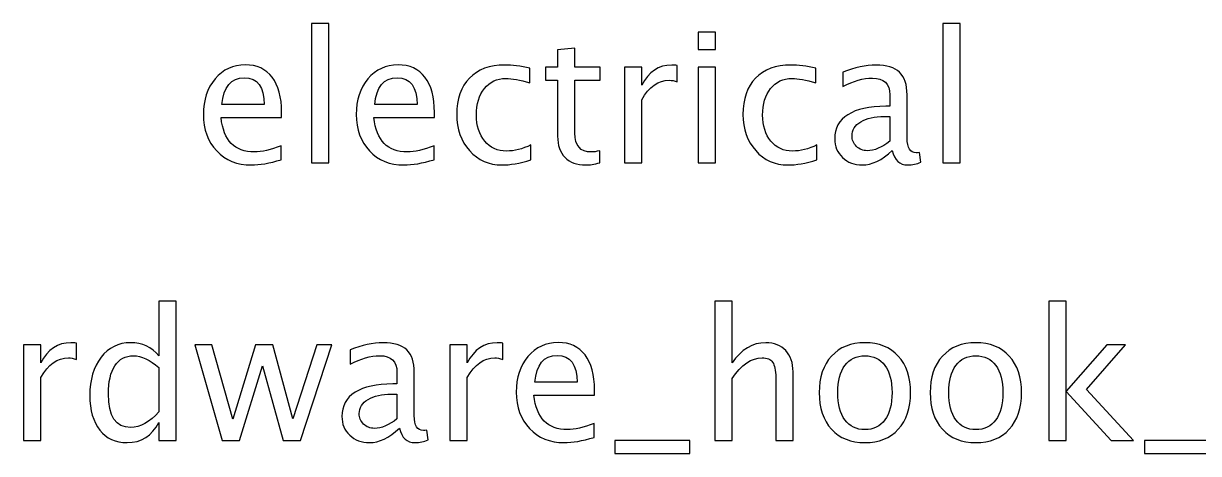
# Model space of a CAD drawing. Header units: centimetres. Extents: x -44 to 32.2, y -22.5 to 43.3.
# Drawn here: x -3.97 to 4.29, y 30.63 to 33.65 of the extents above; entities that cross this region are included whole.
import ezdxf

# ---------------------------------------------------------------- set-up
doc = ezdxf.new("R2010")
doc.units = ezdxf.units.CM
doc.header["$MEASUREMENT"] = 0
doc.layers.add('Layer 1', color=7, linetype='Continuous')

msp = doc.modelspace()

# ---------------------------------------------------------------- linework, layer by layer
at = {"layer": 'Layer 1'}
for points, knots in [([(-1.94373, 32.67044), (-1.94373, 32.67044), (-1.94373, 33.64961), (-1.94373, 33.64961), (-1.94373, 33.64961), (-1.94373, 33.64961), (-1.82181, 33.64961), (-1.82181, 33.64961), (-1.82181, 33.64961), (-1.82181, 33.64961), (-1.82181, 32.67044), (-1.82181, 32.67044), (-1.82181, 32.67044), (-1.82181, 32.67044), (-1.94373, 32.67044), (-1.94373, 32.67044)], [0, 0, 0, 0, 0.2, 0.2, 0.2, 0.2, 0.4, 0.4, 0.4, 0.4, 0.6, 0.6, 0.6, 0.6, 1, 1, 1, 1]), ([(2.4947, 32.67044), (2.4947, 32.67044), (2.4947, 33.64961), (2.4947, 33.64961), (2.4947, 33.64961), (2.4947, 33.64961), (2.61662, 33.64961), (2.61662, 33.64961), (2.61662, 33.64961), (2.61662, 33.64961), (2.61662, 32.67044), (2.61662, 32.67044), (2.61662, 32.67044), (2.61662, 32.67044), (2.4947, 32.67044), (2.4947, 32.67044)], [0, 0, 0, 0, 0.2, 0.2, 0.2, 0.2, 0.4, 0.4, 0.4, 0.4, 0.6, 0.6, 0.6, 0.6, 1, 1, 1, 1]), ([(0.77597, 33.46673), (0.77597, 33.46673), (0.77597, 33.58865), (0.77597, 33.58865), (0.77597, 33.58865), (0.77597, 33.58865), (0.89789, 33.58865), (0.89789, 33.58865), (0.89789, 33.58865), (0.89789, 33.58865), (0.89789, 33.46673), (0.89789, 33.46673), (0.89789, 33.46673), (0.89789, 33.46673), (0.77597, 33.46673), (0.77597, 33.46673)], [0, 0, 0, 0, 0.2, 0.2, 0.2, 0.2, 0.4, 0.4, 0.4, 0.4, 0.6, 0.6, 0.6, 0.6, 1, 1, 1, 1]), ([(0.08234, 32.67065), (0.04466, 32.66028), (0.01186, 32.6552), (-0.01587, 32.6552), (-0.01587, 32.6552), (-0.0781, 32.6552), (-0.12657, 32.67298), (-0.16129, 32.70854), (-0.16129, 32.70854), (-0.19621, 32.7441), (-0.21357, 32.79342), (-0.21357, 32.85671), (-0.21357, 32.85671), (-0.21357, 32.85671), (-0.21357, 33.2521), (-0.21357, 33.2521), (-0.21357, 33.2521), (-0.21357, 33.2521), (-0.29781, 33.2521), (-0.29781, 33.2521), (-0.29781, 33.2521), (-0.29781, 33.2521), (-0.29781, 33.34354), (-0.29781, 33.34354), (-0.29781, 33.34354), (-0.29781, 33.34354), (-0.21357, 33.34354), (-0.21357, 33.34354), (-0.21357, 33.34354), (-0.21357, 33.34354), (-0.21357, 33.46525), (-0.21357, 33.46525), (-0.21357, 33.46525), (-0.21357, 33.46525), (-0.09165, 33.47689), (-0.09165, 33.47689), (-0.09165, 33.47689), (-0.09165, 33.47689), (-0.09165, 33.34354), (-0.09165, 33.34354), (-0.09165, 33.34354), (-0.09165, 33.34354), (0.08488, 33.34354), (0.08488, 33.34354), (0.08488, 33.34354), (0.08488, 33.34354), (0.08488, 33.2521), (0.08488, 33.2521), (0.08488, 33.2521), (0.08488, 33.2521), (-0.09165, 33.2521), (-0.09165, 33.2521), (-0.09165, 33.2521), (-0.09165, 33.2521), (-0.09165, 32.87872), (-0.09165, 32.87872), (-0.09165, 32.87872), (-0.09165, 32.79067), (-0.05334, 32.74664), (0.02307, 32.74664), (0.02307, 32.74664), (0.03937, 32.74664), (0.05906, 32.74939), (0.08234, 32.75468), (0.08234, 32.75468), (0.08234, 32.75468), (0.08234, 32.67065), (0.08234, 32.67065)], [0, 0, 0, 0, 0.0555556, 0.0555556, 0.0555556, 0.0555556, 0.1111111, 0.1111111, 0.1111111, 0.1111111, 0.1666667, 0.1666667, 0.1666667, 0.1666667, 0.2222222, 0.2222222, 0.2222222, 0.2222222, 0.2777778, 0.2777778, 0.2777778, 0.2777778, 0.3333333, 0.3333333, 0.3333333, 0.3333333, 0.3888889, 0.3888889, 0.3888889, 0.3888889, 0.4444444, 0.4444444, 0.4444444, 0.4444444, 0.5, 0.5, 0.5, 0.5, 0.5555556, 0.5555556, 0.5555556, 0.5555556, 0.6111111, 0.6111111, 0.6111111, 0.6111111, 0.6666667, 0.6666667, 0.6666667, 0.6666667, 0.7222222, 0.7222222, 0.7222222, 0.7222222, 0.7777778, 0.7777778, 0.7777778, 0.7777778, 0.8333333, 0.8333333, 0.8333333, 0.8333333, 0.8888889, 0.8888889, 0.8888889, 0.8888889, 1, 1, 1, 1]), ([(-2.1573, 32.69203), (-2.23921, 32.66748), (-2.30928, 32.6552), (-2.3677, 32.6552), (-2.3677, 32.6552), (-2.46739, 32.6552), (-2.54846, 32.68822), (-2.6109, 32.75405), (-2.6109, 32.75405), (-2.67334, 32.81988), (-2.70467, 32.90518), (-2.70467, 33.01017), (-2.70467, 33.01017), (-2.70467, 33.11198), (-2.67715, 33.19559), (-2.62191, 33.26099), (-2.62191, 33.26099), (-2.56666, 33.32618), (-2.49597, 33.35878), (-2.40982, 33.35878), (-2.40982, 33.35878), (-2.32833, 33.35878), (-2.26525, 33.32978), (-2.2208, 33.27179), (-2.2208, 33.27179), (-2.17635, 33.21379), (-2.15412, 33.13166), (-2.15412, 33.02519), (-2.15412, 33.02519), (-2.15412, 33.02519), (-2.15476, 32.98794), (-2.15476, 32.98794), (-2.15476, 32.98794), (-2.15476, 32.98794), (-2.58021, 32.98794), (-2.58021, 32.98794), (-2.58021, 32.98794), (-2.56243, 32.82707), (-2.4839, 32.74664), (-2.34484, 32.74664), (-2.34484, 32.74664), (-2.29382, 32.74664), (-2.23138, 32.76103), (-2.1573, 32.78982), (-2.1573, 32.78982), (-2.1573, 32.78982), (-2.1573, 32.69203), (-2.1573, 32.69203)], [0, 0, 0, 0, 0.0769231, 0.0769231, 0.0769231, 0.0769231, 0.1538462, 0.1538462, 0.1538462, 0.1538462, 0.2307692, 0.2307692, 0.2307692, 0.2307692, 0.3076923, 0.3076923, 0.3076923, 0.3076923, 0.3846154, 0.3846154, 0.3846154, 0.3846154, 0.4615385, 0.4615385, 0.4615385, 0.4615385, 0.5384615, 0.5384615, 0.5384615, 0.5384615, 0.6153846, 0.6153846, 0.6153846, 0.6153846, 0.6923077, 0.6923077, 0.6923077, 0.6923077, 0.7692308, 0.7692308, 0.7692308, 0.7692308, 0.8461538, 0.8461538, 0.8461538, 0.8461538, 1, 1, 1, 1]), ([(-1.08267, 32.69203), (-1.16458, 32.66748), (-1.23465, 32.6552), (-1.29307, 32.6552), (-1.29307, 32.6552), (-1.39276, 32.6552), (-1.47383, 32.68822), (-1.53627, 32.75405), (-1.53627, 32.75405), (-1.59871, 32.81988), (-1.63004, 32.90518), (-1.63004, 33.01017), (-1.63004, 33.01017), (-1.63004, 33.11198), (-1.60252, 33.19559), (-1.54728, 33.26099), (-1.54728, 33.26099), (-1.49203, 33.32618), (-1.42134, 33.35878), (-1.33519, 33.35878), (-1.33519, 33.35878), (-1.2537, 33.35878), (-1.19062, 33.32978), (-1.14617, 33.27179), (-1.14617, 33.27179), (-1.10172, 33.21379), (-1.07949, 33.13166), (-1.07949, 33.02519), (-1.07949, 33.02519), (-1.07949, 33.02519), (-1.08013, 32.98794), (-1.08013, 32.98794), (-1.08013, 32.98794), (-1.08013, 32.98794), (-1.50558, 32.98794), (-1.50558, 32.98794), (-1.50558, 32.98794), (-1.4878, 32.82707), (-1.40927, 32.74664), (-1.27021, 32.74664), (-1.27021, 32.74664), (-1.21919, 32.74664), (-1.15675, 32.76103), (-1.08267, 32.78982), (-1.08267, 32.78982), (-1.08267, 32.78982), (-1.08267, 32.69203), (-1.08267, 32.69203)], [0, 0, 0, 0, 0.0769231, 0.0769231, 0.0769231, 0.0769231, 0.1538462, 0.1538462, 0.1538462, 0.1538462, 0.2307692, 0.2307692, 0.2307692, 0.2307692, 0.3076923, 0.3076923, 0.3076923, 0.3076923, 0.3846154, 0.3846154, 0.3846154, 0.3846154, 0.4615385, 0.4615385, 0.4615385, 0.4615385, 0.5384615, 0.5384615, 0.5384615, 0.5384615, 0.6153846, 0.6153846, 0.6153846, 0.6153846, 0.6923077, 0.6923077, 0.6923077, 0.6923077, 0.7692308, 0.7692308, 0.7692308, 0.7692308, 0.8461538, 0.8461538, 0.8461538, 0.8461538, 1, 1, 1, 1]), ([(-0.40174, 32.69076), (-0.48069, 32.66705), (-0.54885, 32.6552), (-0.60621, 32.6552), (-0.60621, 32.6552), (-0.69723, 32.6552), (-0.77258, 32.68886), (-0.83248, 32.75595), (-0.83248, 32.75595), (-0.89238, 32.82326), (-0.92244, 32.90814), (-0.92244, 33.01038), (-0.92244, 33.01038), (-0.92244, 33.1196), (-0.89281, 33.2049), (-0.83354, 33.26586), (-0.83354, 33.26586), (-0.77427, 33.32703), (-0.69151, 33.35751), (-0.58525, 33.35751), (-0.58525, 33.35751), (-0.53297, 33.35751), (-0.47413, 33.35031), (-0.40936, 33.33592), (-0.40936, 33.33592), (-0.40936, 33.33592), (-0.40936, 33.23305), (-0.40936, 33.23305), (-0.40936, 33.23305), (-0.47815, 33.25337), (-0.53424, 33.26353), (-0.57742, 33.26353), (-0.57742, 33.26353), (-0.64008, 33.26353), (-0.69024, 33.24004), (-0.72771, 33.19326), (-0.72771, 33.19326), (-0.76517, 33.14648), (-0.78401, 33.08404), (-0.78401, 33.00614), (-0.78401, 33.00614), (-0.78401, 32.93058), (-0.76454, 32.86962), (-0.7258, 32.82284), (-0.7258, 32.82284), (-0.68707, 32.77627), (-0.63648, 32.75299), (-0.57361, 32.75299), (-0.57361, 32.75299), (-0.51794, 32.75299), (-0.46079, 32.76738), (-0.40174, 32.79617), (-0.40174, 32.79617), (-0.40174, 32.79617), (-0.40174, 32.69076), (-0.40174, 32.69076)], [0, 0, 0, 0, 0.0666667, 0.0666667, 0.0666667, 0.0666667, 0.1333333, 0.1333333, 0.1333333, 0.1333333, 0.2, 0.2, 0.2, 0.2, 0.2666667, 0.2666667, 0.2666667, 0.2666667, 0.3333333, 0.3333333, 0.3333333, 0.3333333, 0.4, 0.4, 0.4, 0.4, 0.4666667, 0.4666667, 0.4666667, 0.4666667, 0.5333333, 0.5333333, 0.5333333, 0.5333333, 0.6, 0.6, 0.6, 0.6, 0.6666667, 0.6666667, 0.6666667, 0.6666667, 0.7333333, 0.7333333, 0.7333333, 0.7333333, 0.8, 0.8, 0.8, 0.8, 0.8666667, 0.8666667, 0.8666667, 0.8666667, 1, 1, 1, 1]), ([(0.25633, 32.67044), (0.25633, 32.67044), (0.25633, 33.34354), (0.25633, 33.34354), (0.25633, 33.34354), (0.25633, 33.34354), (0.37825, 33.34354), (0.37825, 33.34354), (0.37825, 33.34354), (0.37825, 33.34354), (0.37825, 33.21633), (0.37825, 33.21633), (0.37825, 33.21633), (0.42672, 33.31052), (0.497, 33.35751), (0.58928, 33.35751), (0.58928, 33.35751), (0.60177, 33.35751), (0.61489, 33.35645), (0.62844, 33.35434), (0.62844, 33.35434), (0.62844, 33.35434), (0.62844, 33.24025), (0.62844, 33.24025), (0.62844, 33.24025), (0.60727, 33.24723), (0.58865, 33.25083), (0.57256, 33.25083), (0.57256, 33.25083), (0.49509, 33.25083), (0.43032, 33.20511), (0.37825, 33.11346), (0.37825, 33.11346), (0.37825, 33.11346), (0.37825, 32.67044), (0.37825, 32.67044), (0.37825, 32.67044), (0.37825, 32.67044), (0.25633, 32.67044), (0.25633, 32.67044)], [0, 0, 0, 0, 0.0909091, 0.0909091, 0.0909091, 0.0909091, 0.1818182, 0.1818182, 0.1818182, 0.1818182, 0.2727273, 0.2727273, 0.2727273, 0.2727273, 0.3636364, 0.3636364, 0.3636364, 0.3636364, 0.4545455, 0.4545455, 0.4545455, 0.4545455, 0.5454545, 0.5454545, 0.5454545, 0.5454545, 0.6363636, 0.6363636, 0.6363636, 0.6363636, 0.7272727, 0.7272727, 0.7272727, 0.7272727, 0.8181818, 0.8181818, 0.8181818, 0.8181818, 1, 1, 1, 1]), ([(0.77597, 32.67044), (0.77597, 32.67044), (0.77597, 33.34354), (0.77597, 33.34354), (0.77597, 33.34354), (0.77597, 33.34354), (0.89789, 33.34354), (0.89789, 33.34354), (0.89789, 33.34354), (0.89789, 33.34354), (0.89789, 32.67044), (0.89789, 32.67044), (0.89789, 32.67044), (0.89789, 32.67044), (0.77597, 32.67044), (0.77597, 32.67044)], [0, 0, 0, 0, 0.2, 0.2, 0.2, 0.2, 0.4, 0.4, 0.4, 0.4, 0.6, 0.6, 0.6, 0.6, 1, 1, 1, 1]), ([(1.61036, 32.69076), (1.53141, 32.66705), (1.46325, 32.6552), (1.40589, 32.6552), (1.40589, 32.6552), (1.31487, 32.6552), (1.23952, 32.68886), (1.17962, 32.75595), (1.17962, 32.75595), (1.11972, 32.82326), (1.08966, 32.90814), (1.08966, 33.01038), (1.08966, 33.01038), (1.08966, 33.1196), (1.11929, 33.2049), (1.17856, 33.26586), (1.17856, 33.26586), (1.23783, 33.32703), (1.32059, 33.35751), (1.42685, 33.35751), (1.42685, 33.35751), (1.47913, 33.35751), (1.53797, 33.35031), (1.60274, 33.33592), (1.60274, 33.33592), (1.60274, 33.33592), (1.60274, 33.23305), (1.60274, 33.23305), (1.60274, 33.23305), (1.53395, 33.25337), (1.47786, 33.26353), (1.43468, 33.26353), (1.43468, 33.26353), (1.37202, 33.26353), (1.32186, 33.24004), (1.28439, 33.19326), (1.28439, 33.19326), (1.24693, 33.14648), (1.22809, 33.08404), (1.22809, 33.00614), (1.22809, 33.00614), (1.22809, 32.93058), (1.24756, 32.86962), (1.2863, 32.82284), (1.2863, 32.82284), (1.32503, 32.77627), (1.37562, 32.75299), (1.43849, 32.75299), (1.43849, 32.75299), (1.49416, 32.75299), (1.55131, 32.76738), (1.61036, 32.79617), (1.61036, 32.79617), (1.61036, 32.79617), (1.61036, 32.69076), (1.61036, 32.69076)], [0, 0, 0, 0, 0.0666667, 0.0666667, 0.0666667, 0.0666667, 0.1333333, 0.1333333, 0.1333333, 0.1333333, 0.2, 0.2, 0.2, 0.2, 0.2666667, 0.2666667, 0.2666667, 0.2666667, 0.3333333, 0.3333333, 0.3333333, 0.3333333, 0.4, 0.4, 0.4, 0.4, 0.4666667, 0.4666667, 0.4666667, 0.4666667, 0.5333333, 0.5333333, 0.5333333, 0.5333333, 0.6, 0.6, 0.6, 0.6, 0.6666667, 0.6666667, 0.6666667, 0.6666667, 0.7333333, 0.7333333, 0.7333333, 0.7333333, 0.8, 0.8, 0.8, 0.8, 0.8666667, 0.8666667, 0.8666667, 0.8666667, 1, 1, 1, 1]), ([(2.14037, 32.75617), (2.06714, 32.68886), (1.99665, 32.6552), (1.92892, 32.6552), (1.92892, 32.6552), (1.87325, 32.6552), (1.82689, 32.67256), (1.79028, 32.70748), (1.79028, 32.70748), (1.75345, 32.74241), (1.73503, 32.78643), (1.73503, 32.83956), (1.73503, 32.83956), (1.73503, 32.91301), (1.76593, 32.96953), (1.82774, 33.0089), (1.82774, 33.0089), (1.88955, 33.04827), (1.97824, 33.06795), (2.09381, 33.06795), (2.09381, 33.06795), (2.09381, 33.06795), (2.12238, 33.06795), (2.12238, 33.06795), (2.12238, 33.06795), (2.12238, 33.06795), (2.12238, 33.14902), (2.12238, 33.14902), (2.12238, 33.14902), (2.12238, 33.22712), (2.08174, 33.26607), (2.00025, 33.26607), (2.00025, 33.26607), (1.93717, 33.26607), (1.86817, 33.24617), (1.79345, 33.20638), (1.79345, 33.20638), (1.79345, 33.20638), (1.79345, 33.30671), (1.79345, 33.30671), (1.79345, 33.30671), (1.87558, 33.34058), (1.95305, 33.35751), (2.02565, 33.35751), (2.02565, 33.35751), (2.10037, 33.35751), (2.15561, 33.34058), (2.19096, 33.3065), (2.19096, 33.3065), (2.22652, 33.27242), (2.2443, 33.21993), (2.2443, 33.14902), (2.2443, 33.14902), (2.2443, 33.14902), (2.2443, 32.84485), (2.2443, 32.84485), (2.2443, 32.84485), (2.2443, 32.77522), (2.26568, 32.74029), (2.30865, 32.74029), (2.30865, 32.74029), (2.31394, 32.74029), (2.32177, 32.74114), (2.33214, 32.74283), (2.33214, 32.74283), (2.33214, 32.74283), (2.34082, 32.6751), (2.34082, 32.6751), (2.34082, 32.6751), (2.31309, 32.66176), (2.28261, 32.6552), (2.24917, 32.6552), (2.24917, 32.6552), (2.19223, 32.6552), (2.15604, 32.68886), (2.14037, 32.75617)], [0, 0, 0, 0, 0.05, 0.05, 0.05, 0.05, 0.1, 0.1, 0.1, 0.1, 0.15, 0.15, 0.15, 0.15, 0.2, 0.2, 0.2, 0.2, 0.25, 0.25, 0.25, 0.25, 0.3, 0.3, 0.3, 0.3, 0.35, 0.35, 0.35, 0.35, 0.4, 0.4, 0.4, 0.4, 0.45, 0.45, 0.45, 0.45, 0.5, 0.5, 0.5, 0.5, 0.55, 0.55, 0.55, 0.55, 0.6, 0.6, 0.6, 0.6, 0.65, 0.65, 0.65, 0.65, 0.7, 0.7, 0.7, 0.7, 0.75, 0.75, 0.75, 0.75, 0.8, 0.8, 0.8, 0.8, 0.85, 0.85, 0.85, 0.85, 0.9, 0.9, 0.9, 0.9, 1, 1, 1, 1]), ([(-2.57386, 33.07938), (-2.57386, 33.07938), (-2.27668, 33.07938), (-2.27668, 33.07938), (-2.27668, 33.07938), (-2.27668, 33.20469), (-2.32346, 33.26734), (-2.4168, 33.26734), (-2.4168, 33.26734), (-2.51078, 33.26734), (-2.56306, 33.20469), (-2.57386, 33.07938)], [0, 0, 0, 0, 0.25, 0.25, 0.25, 0.25, 0.5, 0.5, 0.5, 0.5, 1, 1, 1, 1]), ([(-1.49923, 33.07938), (-1.49923, 33.07938), (-1.20205, 33.07938), (-1.20205, 33.07938), (-1.20205, 33.07938), (-1.20205, 33.20469), (-1.24883, 33.26734), (-1.34217, 33.26734), (-1.34217, 33.26734), (-1.43615, 33.26734), (-1.48843, 33.20469), (-1.49923, 33.07938)], [0, 0, 0, 0, 0.25, 0.25, 0.25, 0.25, 0.5, 0.5, 0.5, 0.5, 1, 1, 1, 1]), ([(2.12238, 32.82263), (2.12238, 32.82263), (2.12238, 32.99556), (2.12238, 32.99556), (2.12238, 32.99556), (2.12238, 32.99556), (2.08322, 32.99683), (2.08322, 32.99683), (2.08322, 32.99683), (2.01549, 32.99683), (1.96088, 32.98434), (1.91918, 32.95937), (1.91918, 32.95937), (1.87769, 32.93418), (1.85695, 32.90095), (1.85695, 32.85946), (1.85695, 32.85946), (1.85695, 32.83046), (1.86732, 32.80591), (1.88785, 32.7858), (1.88785, 32.7858), (1.9086, 32.76569), (1.93379, 32.75553), (1.96363, 32.75553), (1.96363, 32.75553), (2.01443, 32.75553), (2.06735, 32.77797), (2.12238, 32.82263)], [0, 0, 0, 0, 0.125, 0.125, 0.125, 0.125, 0.25, 0.25, 0.25, 0.25, 0.375, 0.375, 0.375, 0.375, 0.5, 0.5, 0.5, 0.5, 0.625, 0.625, 0.625, 0.625, 0.75, 0.75, 0.75, 0.75, 1, 1, 1, 1]), ([(-3.01677, 30.71887), (-3.01677, 30.71887), (-3.01677, 30.84524), (-3.01677, 30.84524), (-3.01677, 30.84524), (-3.06651, 30.75083), (-3.14144, 30.70363), (-3.24156, 30.70363), (-3.24156, 30.70363), (-3.32284, 30.70363), (-3.38676, 30.73305), (-3.43333, 30.79211), (-3.43333, 30.79211), (-3.4799, 30.85116), (-3.50318, 30.93181), (-3.50318, 31.03404), (-3.50318, 31.03404), (-3.50318, 31.1458), (-3.47672, 31.23576), (-3.42402, 31.30392), (-3.42402, 31.30392), (-3.3711, 31.37186), (-3.30167, 31.40594), (-3.21552, 31.40594), (-3.21552, 31.40594), (-3.13573, 31.40594), (-3.06926, 31.37546), (-3.01677, 31.31429), (-3.01677, 31.31429), (-3.01677, 31.31429), (-3.01677, 31.69804), (-3.01677, 31.69804), (-3.01677, 31.69804), (-3.01677, 31.69804), (-2.89485, 31.69804), (-2.89485, 31.69804), (-2.89485, 31.69804), (-2.89485, 31.69804), (-2.89485, 30.71887), (-2.89485, 30.71887), (-2.89485, 30.71887), (-2.89485, 30.71887), (-3.01677, 30.71887), (-3.01677, 30.71887)], [0, 0, 0, 0, 0.0833333, 0.0833333, 0.0833333, 0.0833333, 0.1666667, 0.1666667, 0.1666667, 0.1666667, 0.25, 0.25, 0.25, 0.25, 0.3333333, 0.3333333, 0.3333333, 0.3333333, 0.4166667, 0.4166667, 0.4166667, 0.4166667, 0.5, 0.5, 0.5, 0.5, 0.5833333, 0.5833333, 0.5833333, 0.5833333, 0.6666667, 0.6666667, 0.6666667, 0.6666667, 0.75, 0.75, 0.75, 0.75, 0.8333333, 0.8333333, 0.8333333, 0.8333333, 1, 1, 1, 1]), ([(0.89144, 30.71887), (0.89144, 30.71887), (0.89144, 31.69804), (0.89144, 31.69804), (0.89144, 31.69804), (0.89144, 31.69804), (1.01336, 31.69804), (1.01336, 31.69804), (1.01336, 31.69804), (1.01336, 31.69804), (1.01336, 31.26476), (1.01336, 31.26476), (1.01336, 31.26476), (1.07792, 31.35895), (1.15708, 31.40594), (1.25064, 31.40594), (1.25064, 31.40594), (1.30948, 31.40594), (1.35626, 31.38753), (1.39076, 31.35048), (1.39076, 31.35048), (1.42526, 31.31365), (1.44262, 31.26391), (1.44262, 31.20168), (1.44262, 31.20168), (1.44262, 31.20168), (1.44262, 30.71887), (1.44262, 30.71887), (1.44262, 30.71887), (1.44262, 30.71887), (1.3207, 30.71887), (1.3207, 30.71887), (1.3207, 30.71887), (1.3207, 30.71887), (1.3207, 31.16189), (1.3207, 31.16189), (1.3207, 31.16189), (1.3207, 31.21184), (1.31329, 31.2474), (1.29869, 31.26857), (1.29869, 31.26857), (1.28387, 31.28995), (1.25953, 31.30053), (1.22545, 31.30053), (1.22545, 31.30053), (1.15052, 31.30053), (1.07982, 31.25164), (1.01336, 31.15385), (1.01336, 31.15385), (1.01336, 31.15385), (1.01336, 30.71887), (1.01336, 30.71887), (1.01336, 30.71887), (1.01336, 30.71887), (0.89144, 30.71887), (0.89144, 30.71887)], [0, 0, 0, 0, 0.0666667, 0.0666667, 0.0666667, 0.0666667, 0.1333333, 0.1333333, 0.1333333, 0.1333333, 0.2, 0.2, 0.2, 0.2, 0.2666667, 0.2666667, 0.2666667, 0.2666667, 0.3333333, 0.3333333, 0.3333333, 0.3333333, 0.4, 0.4, 0.4, 0.4, 0.4666667, 0.4666667, 0.4666667, 0.4666667, 0.5333333, 0.5333333, 0.5333333, 0.5333333, 0.6, 0.6, 0.6, 0.6, 0.6666667, 0.6666667, 0.6666667, 0.6666667, 0.7333333, 0.7333333, 0.7333333, 0.7333333, 0.8, 0.8, 0.8, 0.8, 0.8666667, 0.8666667, 0.8666667, 0.8666667, 1, 1, 1, 1]), ([(3.24009, 30.71887), (3.24009, 30.71887), (3.24009, 31.69804), (3.24009, 31.69804), (3.24009, 31.69804), (3.24009, 31.69804), (3.36201, 31.69804), (3.36201, 31.69804), (3.36201, 31.69804), (3.36201, 31.69804), (3.36201, 31.06537), (3.36201, 31.06537), (3.36201, 31.06537), (3.36201, 31.06537), (3.64776, 31.39197), (3.64776, 31.39197), (3.64776, 31.39197), (3.64776, 31.39197), (3.77942, 31.39197), (3.77942, 31.39197), (3.77942, 31.39197), (3.77942, 31.39197), (3.50637, 31.07786), (3.50637, 31.07786), (3.50637, 31.07786), (3.50637, 31.07786), (3.83657, 30.71887), (3.83657, 30.71887), (3.83657, 30.71887), (3.83657, 30.71887), (3.67951, 30.71887), (3.67951, 30.71887), (3.67951, 30.71887), (3.67951, 30.71887), (3.36201, 31.0641), (3.36201, 31.0641), (3.36201, 31.0641), (3.36201, 31.0641), (3.36201, 30.71887), (3.36201, 30.71887), (3.36201, 30.71887), (3.36201, 30.71887), (3.24009, 30.71887), (3.24009, 30.71887)], [0, 0, 0, 0, 0.0833333, 0.0833333, 0.0833333, 0.0833333, 0.1666667, 0.1666667, 0.1666667, 0.1666667, 0.25, 0.25, 0.25, 0.25, 0.3333333, 0.3333333, 0.3333333, 0.3333333, 0.4166667, 0.4166667, 0.4166667, 0.4166667, 0.5, 0.5, 0.5, 0.5, 0.5833333, 0.5833333, 0.5833333, 0.5833333, 0.6666667, 0.6666667, 0.6666667, 0.6666667, 0.75, 0.75, 0.75, 0.75, 0.8333333, 0.8333333, 0.8333333, 0.8333333, 1, 1, 1, 1]), ([(-3.96948, 30.71887), (-3.96948, 30.71887), (-3.96948, 31.39197), (-3.96948, 31.39197), (-3.96948, 31.39197), (-3.96948, 31.39197), (-3.84756, 31.39197), (-3.84756, 31.39197), (-3.84756, 31.39197), (-3.84756, 31.39197), (-3.84756, 31.26476), (-3.84756, 31.26476), (-3.84756, 31.26476), (-3.79909, 31.35895), (-3.72881, 31.40594), (-3.63653, 31.40594), (-3.63653, 31.40594), (-3.62404, 31.40594), (-3.61092, 31.40488), (-3.59737, 31.40277), (-3.59737, 31.40277), (-3.59737, 31.40277), (-3.59737, 31.28868), (-3.59737, 31.28868), (-3.59737, 31.28868), (-3.61854, 31.29566), (-3.63716, 31.29926), (-3.65325, 31.29926), (-3.65325, 31.29926), (-3.73072, 31.29926), (-3.79549, 31.25354), (-3.84756, 31.16189), (-3.84756, 31.16189), (-3.84756, 31.16189), (-3.84756, 30.71887), (-3.84756, 30.71887), (-3.84756, 30.71887), (-3.84756, 30.71887), (-3.96948, 30.71887), (-3.96948, 30.71887)], [0, 0, 0, 0, 0.0909091, 0.0909091, 0.0909091, 0.0909091, 0.1818182, 0.1818182, 0.1818182, 0.1818182, 0.2727273, 0.2727273, 0.2727273, 0.2727273, 0.3636364, 0.3636364, 0.3636364, 0.3636364, 0.4545455, 0.4545455, 0.4545455, 0.4545455, 0.5454545, 0.5454545, 0.5454545, 0.5454545, 0.6363636, 0.6363636, 0.6363636, 0.6363636, 0.7272727, 0.7272727, 0.7272727, 0.7272727, 0.8181818, 0.8181818, 0.8181818, 0.8181818, 1, 1, 1, 1]), ([(-1.32513, 30.8046), (-1.39836, 30.73729), (-1.46885, 30.70363), (-1.53658, 30.70363), (-1.53658, 30.70363), (-1.59225, 30.70363), (-1.63861, 30.72099), (-1.67522, 30.75591), (-1.67522, 30.75591), (-1.71205, 30.79084), (-1.73047, 30.83486), (-1.73047, 30.88799), (-1.73047, 30.88799), (-1.73047, 30.96144), (-1.69957, 31.01796), (-1.63776, 31.05733), (-1.63776, 31.05733), (-1.57595, 31.0967), (-1.48726, 31.11638), (-1.37169, 31.11638), (-1.37169, 31.11638), (-1.37169, 31.11638), (-1.34312, 31.11638), (-1.34312, 31.11638), (-1.34312, 31.11638), (-1.34312, 31.11638), (-1.34312, 31.19745), (-1.34312, 31.19745), (-1.34312, 31.19745), (-1.34312, 31.27555), (-1.38376, 31.3145), (-1.46525, 31.3145), (-1.46525, 31.3145), (-1.52833, 31.3145), (-1.59733, 31.2946), (-1.67205, 31.25481), (-1.67205, 31.25481), (-1.67205, 31.25481), (-1.67205, 31.35514), (-1.67205, 31.35514), (-1.67205, 31.35514), (-1.58992, 31.38901), (-1.51245, 31.40594), (-1.43985, 31.40594), (-1.43985, 31.40594), (-1.36513, 31.40594), (-1.30989, 31.38901), (-1.27454, 31.35493), (-1.27454, 31.35493), (-1.23898, 31.32085), (-1.2212, 31.26836), (-1.2212, 31.19745), (-1.2212, 31.19745), (-1.2212, 31.19745), (-1.2212, 30.89328), (-1.2212, 30.89328), (-1.2212, 30.89328), (-1.2212, 30.82365), (-1.19982, 30.78872), (-1.15685, 30.78872), (-1.15685, 30.78872), (-1.15156, 30.78872), (-1.14373, 30.78957), (-1.13336, 30.79126), (-1.13336, 30.79126), (-1.13336, 30.79126), (-1.12468, 30.72353), (-1.12468, 30.72353), (-1.12468, 30.72353), (-1.15241, 30.71019), (-1.18289, 30.70363), (-1.21633, 30.70363), (-1.21633, 30.70363), (-1.27327, 30.70363), (-1.30946, 30.73729), (-1.32513, 30.8046)], [0, 0, 0, 0, 0.05, 0.05, 0.05, 0.05, 0.1, 0.1, 0.1, 0.1, 0.15, 0.15, 0.15, 0.15, 0.2, 0.2, 0.2, 0.2, 0.25, 0.25, 0.25, 0.25, 0.3, 0.3, 0.3, 0.3, 0.35, 0.35, 0.35, 0.35, 0.4, 0.4, 0.4, 0.4, 0.45, 0.45, 0.45, 0.45, 0.5, 0.5, 0.5, 0.5, 0.55, 0.55, 0.55, 0.55, 0.6, 0.6, 0.6, 0.6, 0.65, 0.65, 0.65, 0.65, 0.7, 0.7, 0.7, 0.7, 0.75, 0.75, 0.75, 0.75, 0.8, 0.8, 0.8, 0.8, 0.85, 0.85, 0.85, 0.85, 0.9, 0.9, 0.9, 0.9, 1, 1, 1, 1]), ([(-0.9708, 30.71887), (-0.9708, 30.71887), (-0.9708, 31.39197), (-0.9708, 31.39197), (-0.9708, 31.39197), (-0.9708, 31.39197), (-0.84888, 31.39197), (-0.84888, 31.39197), (-0.84888, 31.39197), (-0.84888, 31.39197), (-0.84888, 31.26476), (-0.84888, 31.26476), (-0.84888, 31.26476), (-0.80041, 31.35895), (-0.73013, 31.40594), (-0.63785, 31.40594), (-0.63785, 31.40594), (-0.62536, 31.40594), (-0.61224, 31.40488), (-0.59869, 31.40277), (-0.59869, 31.40277), (-0.59869, 31.40277), (-0.59869, 31.28868), (-0.59869, 31.28868), (-0.59869, 31.28868), (-0.61986, 31.29566), (-0.63848, 31.29926), (-0.65457, 31.29926), (-0.65457, 31.29926), (-0.73204, 31.29926), (-0.79681, 31.25354), (-0.84888, 31.16189), (-0.84888, 31.16189), (-0.84888, 31.16189), (-0.84888, 30.71887), (-0.84888, 30.71887), (-0.84888, 30.71887), (-0.84888, 30.71887), (-0.9708, 30.71887), (-0.9708, 30.71887)], [0, 0, 0, 0, 0.0909091, 0.0909091, 0.0909091, 0.0909091, 0.1818182, 0.1818182, 0.1818182, 0.1818182, 0.2727273, 0.2727273, 0.2727273, 0.2727273, 0.3636364, 0.3636364, 0.3636364, 0.3636364, 0.4545455, 0.4545455, 0.4545455, 0.4545455, 0.5454545, 0.5454545, 0.5454545, 0.5454545, 0.6363636, 0.6363636, 0.6363636, 0.6363636, 0.7272727, 0.7272727, 0.7272727, 0.7272727, 0.8181818, 0.8181818, 0.8181818, 0.8181818, 1, 1, 1, 1]), ([(0.04287, 30.74046), (-0.03904, 30.71591), (-0.10911, 30.70363), (-0.16753, 30.70363), (-0.16753, 30.70363), (-0.26722, 30.70363), (-0.34829, 30.73665), (-0.41073, 30.80248), (-0.41073, 30.80248), (-0.47317, 30.86831), (-0.5045, 30.95361), (-0.5045, 31.0586), (-0.5045, 31.0586), (-0.5045, 31.16041), (-0.47698, 31.24402), (-0.42174, 31.30942), (-0.42174, 31.30942), (-0.36649, 31.37461), (-0.2958, 31.40721), (-0.20965, 31.40721), (-0.20965, 31.40721), (-0.12816, 31.40721), (-0.06508, 31.37821), (-0.02063, 31.32022), (-0.02063, 31.32022), (0.02382, 31.26222), (0.04605, 31.18009), (0.04605, 31.07362), (0.04605, 31.07362), (0.04605, 31.07362), (0.04541, 31.03637), (0.04541, 31.03637), (0.04541, 31.03637), (0.04541, 31.03637), (-0.38004, 31.03637), (-0.38004, 31.03637), (-0.38004, 31.03637), (-0.36226, 30.8755), (-0.28373, 30.79507), (-0.14467, 30.79507), (-0.14467, 30.79507), (-0.09365, 30.79507), (-0.03121, 30.80946), (0.04287, 30.83825), (0.04287, 30.83825), (0.04287, 30.83825), (0.04287, 30.74046), (0.04287, 30.74046)], [0, 0, 0, 0, 0.0769231, 0.0769231, 0.0769231, 0.0769231, 0.1538462, 0.1538462, 0.1538462, 0.1538462, 0.2307692, 0.2307692, 0.2307692, 0.2307692, 0.3076923, 0.3076923, 0.3076923, 0.3076923, 0.3846154, 0.3846154, 0.3846154, 0.3846154, 0.4615385, 0.4615385, 0.4615385, 0.4615385, 0.5384615, 0.5384615, 0.5384615, 0.5384615, 0.6153846, 0.6153846, 0.6153846, 0.6153846, 0.6923077, 0.6923077, 0.6923077, 0.6923077, 0.7692308, 0.7692308, 0.7692308, 0.7692308, 0.8461538, 0.8461538, 0.8461538, 0.8461538, 1, 1, 1, 1]), ([(1.94766, 30.70363), (1.84881, 30.70363), (1.7705, 30.73517), (1.71292, 30.79825), (1.71292, 30.79825), (1.65514, 30.86132), (1.62635, 30.94705), (1.62635, 31.05521), (1.62635, 31.05521), (1.62635, 31.16316), (1.65514, 31.24867), (1.71292, 31.31154), (1.71292, 31.31154), (1.7705, 31.3744), (1.84881, 31.40594), (1.94766, 31.40594), (1.94766, 31.40594), (2.04651, 31.40594), (2.12483, 31.3744), (2.1824, 31.31154), (2.1824, 31.31154), (2.24018, 31.24867), (2.26897, 31.16316), (2.26897, 31.05521), (2.26897, 31.05521), (2.26897, 30.94705), (2.24018, 30.86132), (2.1824, 30.79825), (2.1824, 30.79825), (2.12483, 30.73517), (2.04651, 30.70363), (1.94766, 30.70363)], [0, 0, 0, 0, 0.1111111, 0.1111111, 0.1111111, 0.1111111, 0.2222222, 0.2222222, 0.2222222, 0.2222222, 0.3333333, 0.3333333, 0.3333333, 0.3333333, 0.4444444, 0.4444444, 0.4444444, 0.4444444, 0.5555556, 0.5555556, 0.5555556, 0.5555556, 0.6666667, 0.6666667, 0.6666667, 0.6666667, 0.7777778, 0.7777778, 0.7777778, 0.7777778, 1, 1, 1, 1]), ([(2.72786, 30.70363), (2.62901, 30.70363), (2.5507, 30.73517), (2.49312, 30.79825), (2.49312, 30.79825), (2.43534, 30.86132), (2.40655, 30.94705), (2.40655, 31.05521), (2.40655, 31.05521), (2.40655, 31.16316), (2.43534, 31.24867), (2.49312, 31.31154), (2.49312, 31.31154), (2.5507, 31.3744), (2.62901, 31.40594), (2.72786, 31.40594), (2.72786, 31.40594), (2.82671, 31.40594), (2.90503, 31.3744), (2.9626, 31.31154), (2.9626, 31.31154), (3.02038, 31.24867), (3.04917, 31.16316), (3.04917, 31.05521), (3.04917, 31.05521), (3.04917, 30.94705), (3.02038, 30.86132), (2.9626, 30.79825), (2.9626, 30.79825), (2.90503, 30.73517), (2.82671, 30.70363), (2.72786, 30.70363)], [0, 0, 0, 0, 0.1111111, 0.1111111, 0.1111111, 0.1111111, 0.2222222, 0.2222222, 0.2222222, 0.2222222, 0.3333333, 0.3333333, 0.3333333, 0.3333333, 0.4444444, 0.4444444, 0.4444444, 0.4444444, 0.5555556, 0.5555556, 0.5555556, 0.5555556, 0.6666667, 0.6666667, 0.6666667, 0.6666667, 0.7777778, 0.7777778, 0.7777778, 0.7777778, 1, 1, 1, 1]), ([(-2.57185, 30.71887), (-2.57185, 30.71887), (-2.76489, 31.39197), (-2.76489, 31.39197), (-2.76489, 31.39197), (-2.76489, 31.39197), (-2.64593, 31.39197), (-2.64593, 31.39197), (-2.64593, 31.39197), (-2.64593, 31.39197), (-2.49798, 30.86937), (-2.49798, 30.86937), (-2.49798, 30.86937), (-2.49798, 30.86937), (-2.33838, 31.39197), (-2.33838, 31.39197), (-2.33838, 31.39197), (-2.33838, 31.39197), (-2.21646, 31.39197), (-2.21646, 31.39197), (-2.21646, 31.39197), (-2.21646, 31.39197), (-2.07613, 30.87021), (-2.07613, 30.87021), (-2.07613, 30.87021), (-2.07613, 30.87021), (-1.90637, 31.39197), (-1.90637, 31.39197), (-1.90637, 31.39197), (-1.90637, 31.39197), (-1.80223, 31.39197), (-1.80223, 31.39197), (-1.80223, 31.39197), (-1.80223, 31.39197), (-2.02194, 30.71887), (-2.02194, 30.71887), (-2.02194, 30.71887), (-2.02194, 30.71887), (-2.14386, 30.71887), (-2.14386, 30.71887), (-2.14386, 30.71887), (-2.14386, 30.71887), (-2.28822, 31.2438), (-2.28822, 31.2438), (-2.28822, 31.2438), (-2.28822, 31.2438), (-2.44993, 30.71887), (-2.44993, 30.71887), (-2.44993, 30.71887), (-2.44993, 30.71887), (-2.57185, 30.71887), (-2.57185, 30.71887)], [0, 0, 0, 0, 0.0714286, 0.0714286, 0.0714286, 0.0714286, 0.1428571, 0.1428571, 0.1428571, 0.1428571, 0.2142857, 0.2142857, 0.2142857, 0.2142857, 0.2857143, 0.2857143, 0.2857143, 0.2857143, 0.3571429, 0.3571429, 0.3571429, 0.3571429, 0.4285714, 0.4285714, 0.4285714, 0.4285714, 0.5, 0.5, 0.5, 0.5, 0.5714286, 0.5714286, 0.5714286, 0.5714286, 0.6428571, 0.6428571, 0.6428571, 0.6428571, 0.7142857, 0.7142857, 0.7142857, 0.7142857, 0.7857143, 0.7857143, 0.7857143, 0.7857143, 0.8571429, 0.8571429, 0.8571429, 0.8571429, 1, 1, 1, 1]), ([(-3.01677, 31.23089), (-3.08006, 31.28656), (-3.13996, 31.3145), (-3.19669, 31.3145), (-3.19669, 31.3145), (-3.25257, 31.3145), (-3.29575, 31.29122), (-3.32644, 31.24444), (-3.32644, 31.24444), (-3.35713, 31.19787), (-3.37237, 31.13183), (-3.37237, 31.04632), (-3.37237, 31.04632), (-3.37237, 30.88905), (-3.3203, 30.81031), (-3.21595, 30.81031), (-3.21595, 30.81031), (-3.14821, 30.81031), (-3.08175, 30.84735), (-3.01677, 30.92122), (-3.01677, 30.92122), (-3.01677, 30.92122), (-3.01677, 31.23089), (-3.01677, 31.23089)], [0, 0, 0, 0, 0.1428571, 0.1428571, 0.1428571, 0.1428571, 0.2857143, 0.2857143, 0.2857143, 0.2857143, 0.4285714, 0.4285714, 0.4285714, 0.4285714, 0.5714286, 0.5714286, 0.5714286, 0.5714286, 0.7142857, 0.7142857, 0.7142857, 0.7142857, 1, 1, 1, 1]), ([(-0.37369, 31.12781), (-0.37369, 31.12781), (-0.07651, 31.12781), (-0.07651, 31.12781), (-0.07651, 31.12781), (-0.07651, 31.25312), (-0.12329, 31.31577), (-0.21663, 31.31577), (-0.21663, 31.31577), (-0.31061, 31.31577), (-0.36289, 31.25312), (-0.37369, 31.12781)], [0, 0, 0, 0, 0.25, 0.25, 0.25, 0.25, 0.5, 0.5, 0.5, 0.5, 1, 1, 1, 1]), ([(1.94745, 30.79507), (2.00777, 30.79507), (2.05476, 30.81772), (2.08821, 30.86323), (2.08821, 30.86323), (2.12144, 30.90852), (2.13816, 30.97266), (2.13816, 31.05521), (2.13816, 31.05521), (2.13816, 31.13755), (2.12144, 31.20147), (2.08821, 31.24677), (2.08821, 31.24677), (2.05476, 31.29185), (2.00777, 31.3145), (1.94745, 31.3145), (1.94745, 31.3145), (1.88691, 31.3145), (1.83992, 31.29185), (1.8069, 31.24677), (1.8069, 31.24677), (1.77367, 31.20147), (1.75716, 31.13755), (1.75716, 31.05521), (1.75716, 31.05521), (1.75716, 30.97266), (1.77367, 30.90852), (1.8069, 30.86323), (1.8069, 30.86323), (1.83992, 30.81772), (1.88691, 30.79507), (1.94745, 30.79507)], [0, 0, 0, 0, 0.1111111, 0.1111111, 0.1111111, 0.1111111, 0.2222222, 0.2222222, 0.2222222, 0.2222222, 0.3333333, 0.3333333, 0.3333333, 0.3333333, 0.4444444, 0.4444444, 0.4444444, 0.4444444, 0.5555556, 0.5555556, 0.5555556, 0.5555556, 0.6666667, 0.6666667, 0.6666667, 0.6666667, 0.7777778, 0.7777778, 0.7777778, 0.7777778, 1, 1, 1, 1]), ([(2.72765, 30.79507), (2.78797, 30.79507), (2.83496, 30.81772), (2.86841, 30.86323), (2.86841, 30.86323), (2.90164, 30.90852), (2.91836, 30.97266), (2.91836, 31.05521), (2.91836, 31.05521), (2.91836, 31.13755), (2.90164, 31.20147), (2.86841, 31.24677), (2.86841, 31.24677), (2.83496, 31.29185), (2.78797, 31.3145), (2.72765, 31.3145), (2.72765, 31.3145), (2.66711, 31.3145), (2.62012, 31.29185), (2.5871, 31.24677), (2.5871, 31.24677), (2.55387, 31.20147), (2.53736, 31.13755), (2.53736, 31.05521), (2.53736, 31.05521), (2.53736, 30.97266), (2.55387, 30.90852), (2.5871, 30.86323), (2.5871, 30.86323), (2.62012, 30.81772), (2.66711, 30.79507), (2.72765, 30.79507)], [0, 0, 0, 0, 0.1111111, 0.1111111, 0.1111111, 0.1111111, 0.2222222, 0.2222222, 0.2222222, 0.2222222, 0.3333333, 0.3333333, 0.3333333, 0.3333333, 0.4444444, 0.4444444, 0.4444444, 0.4444444, 0.5555556, 0.5555556, 0.5555556, 0.5555556, 0.6666667, 0.6666667, 0.6666667, 0.6666667, 0.7777778, 0.7777778, 0.7777778, 0.7777778, 1, 1, 1, 1]), ([(-1.34312, 30.87106), (-1.34312, 30.87106), (-1.34312, 31.04399), (-1.34312, 31.04399), (-1.34312, 31.04399), (-1.34312, 31.04399), (-1.38228, 31.04526), (-1.38228, 31.04526), (-1.38228, 31.04526), (-1.45001, 31.04526), (-1.50462, 31.03277), (-1.54632, 31.0078), (-1.54632, 31.0078), (-1.58781, 30.98261), (-1.60855, 30.94938), (-1.60855, 30.90789), (-1.60855, 30.90789), (-1.60855, 30.87889), (-1.59818, 30.85434), (-1.57765, 30.83423), (-1.57765, 30.83423), (-1.5569, 30.81412), (-1.53171, 30.80396), (-1.50187, 30.80396), (-1.50187, 30.80396), (-1.45107, 30.80396), (-1.39815, 30.8264), (-1.34312, 30.87106)], [0, 0, 0, 0, 0.125, 0.125, 0.125, 0.125, 0.25, 0.25, 0.25, 0.25, 0.375, 0.375, 0.375, 0.375, 0.5, 0.5, 0.5, 0.5, 0.625, 0.625, 0.625, 0.625, 0.75, 0.75, 0.75, 0.75, 1, 1, 1, 1]), ([(0.18786, 30.62743), (0.18786, 30.62743), (0.18786, 30.71887), (0.18786, 30.71887), (0.18786, 30.71887), (0.18786, 30.71887), (0.71618, 30.71887), (0.71618, 30.71887), (0.71618, 30.71887), (0.71618, 30.71887), (0.71618, 30.62743), (0.71618, 30.62743), (0.71618, 30.62743), (0.71618, 30.62743), (0.18786, 30.62743), (0.18786, 30.62743)], [0, 0, 0, 0, 0.2, 0.2, 0.2, 0.2, 0.4, 0.4, 0.4, 0.4, 0.6, 0.6, 0.6, 0.6, 1, 1, 1, 1]), ([(3.91383, 30.62743), (3.91383, 30.62743), (3.91383, 30.71887), (3.91383, 30.71887), (3.91383, 30.71887), (3.91383, 30.71887), (4.44215, 30.71887), (4.44215, 30.71887), (4.44215, 30.71887), (4.44215, 30.71887), (4.44215, 30.62743), (4.44215, 30.62743), (4.44215, 30.62743), (4.44215, 30.62743), (3.91383, 30.62743), (3.91383, 30.62743)], [0, 0, 0, 0, 0.2, 0.2, 0.2, 0.2, 0.4, 0.4, 0.4, 0.4, 0.6, 0.6, 0.6, 0.6, 1, 1, 1, 1])]:
    msp.add_open_spline(points, degree=3, knots=knots, dxfattribs=at)

doc.saveas('drawing.dxf')
